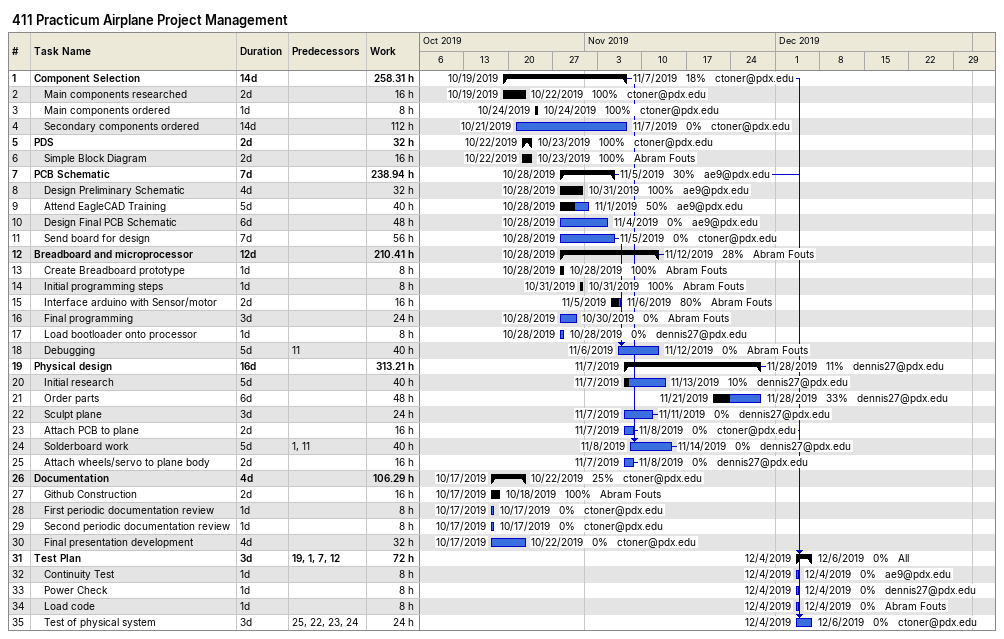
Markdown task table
411 Practicum Airplane Project Management

| ID | Level | Task | Duration | Start | Finish | Predecessors | Resources | % complete | Work (h) |
|---|---|---|---|---|---|---|---|---|---|
| 1 | 1 | **Component Selection** | 14d | 2019-10-19 | 2019-11-07 |  | ctoner@pdx.edu | 18 | 258.31 |
| 2 | 2 | Main components researched | 2d | 2019-10-19 | 2019-10-22 |  | ctoner@pdx.edu | 100 | 16 |
| 3 | 2 | Main components ordered | 1d | 2019-10-24 | 2019-10-24 |  | ctoner@pdx.edu | 100 | 8 |
| 4 | 2 | Secondary components ordered | 14d | 2019-10-21 | 2019-11-07 |  | ctoner@pdx.edu | 0 | 112 |
| 5 | 1 | **PDS** | 2d | 2019-10-22 | 2019-10-23 |  | ctoner@pdx.edu | 100 | 32 |
| 6 | 2 | Simple Block Diagram | 2d | 2019-10-22 | 2019-10-23 |  | Abram Fouts | 100 | 16 |
| 7 | 1 | **PCB Schematic** | 7d | 2019-10-28 | 2019-11-05 |  | ae9@pdx.edu | 30 | 238.94 |
| 8 | 2 | Design Preliminary Schematic | 4d | 2019-10-28 | 2019-10-31 |  | ae9@pdx.edu | 100 | 32 |
| 9 | 2 | Attend EagleCAD Training | 5d | 2019-10-28 | 2019-11-01 |  | ae9@pdx.edu | 50 | 40 |
| 10 | 2 | Design Final PCB Schematic | 6d | 2019-10-28 | 2019-11-04 |  | ae9@pdx.edu | 0 | 48 |
| 11 | 2 | Send board for design | 7d | 2019-10-28 | 2019-11-05 |  | ctoner@pdx.edu | 0 | 56 |
| 12 | 1 | **Breadboard and microprocessor** | 12d | 2019-10-28 | 2019-11-12 |  | Abram Fouts | 28 | 210.41 |
| 13 | 2 | Create Breadboard prototype | 1d | 2019-10-28 | 2019-10-28 |  | Abram Fouts | 100 | 8 |
| 14 | 2 | Initial programming steps | 1d | 2019-10-31 | 2019-10-31 |  | Abram Fouts | 100 | 8 |
| 15 | 2 | Interface arduino with Sensor/motor | 2d | 2019-11-05 | 2019-11-06 |  | Abram Fouts | 80 | 16 |
| 16 | 2 | Final programming | 3d | 2019-10-28 | 2019-10-30 |  | Abram Fouts | 0 | 24 |
| 17 | 2 | Load bootloader onto processor | 1d | 2019-10-28 | 2019-10-28 |  | dennis27@pdx.edu | 0 | 8 |
| 18 | 2 | Debugging | 5d | 2019-11-06 | 2019-11-12 | 11 | Abram Fouts | 0 | 40 |
| 19 | 1 | **Physical design** | 16d | 2019-11-07 | 2019-11-28 |  | dennis27@pdx.edu | 11 | 313.21 |
| 20 | 2 | Initial research | 5d | 2019-11-07 | 2019-11-13 |  | dennis27@pdx.edu | 10 | 40 |
| 21 | 2 | Order parts | 6d | 2019-11-21 | 2019-11-28 |  | dennis27@pdx.edu | 33 | 48 |
| 22 | 2 | Sculpt plane | 3d | 2019-11-07 | 2019-11-11 |  | dennis27@pdx.edu | 0 | 24 |
| 23 | 2 | Attach PCB to plane | 2d | 2019-11-07 | 2019-11-08 |  | ctoner@pdx.edu | 0 | 16 |
| 24 | 2 | Solderboard work | 5d | 2019-11-08 | 2019-11-14 | 1, 11 | dennis27@pdx.edu | 0 | 40 |
| 25 | 2 | Attach wheels/servo to plane body | 2d | 2019-11-07 | 2019-11-08 |  | dennis27@pdx.edu | 0 | 16 |
| 26 | 1 | **Documentation** | 4d | 2019-10-17 | 2019-10-22 |  | ctoner@pdx.edu | 25 | 106.29 |
| 27 | 2 | Github Construction | 2d | 2019-10-17 | 2019-10-18 |  | Abram Fouts | 100 | 16 |
| 28 | 2 | First periodic documentation review | 1d | 2019-10-17 | 2019-10-17 |  | ctoner@pdx.edu | 0 | 8 |
| 29 | 2 | Second periodic documentation review | 1d | 2019-10-17 | 2019-10-17 |  | ctoner@pdx.edu | 0 | 8 |
| 30 | 2 | Final presentation development | 4d | 2019-10-17 | 2019-10-22 |  | ctoner@pdx.edu | 0 | 32 |
| 31 | 1 | **Test Plan** | 3d | 2019-12-04 | 2019-12-06 | 19, 1, 7, 12 | All | 0 | 72 |
| 32 | 2 | Continuity Test | 1d | 2019-12-04 | 2019-12-04 |  | ae9@pdx.edu | 0 | 8 |
| 33 | 2 | Power Check | 1d | 2019-12-04 | 2019-12-04 |  | dennis27@pdx.edu | 0 | 8 |
| 34 | 2 | Load code | 1d | 2019-12-04 | 2019-12-04 |  | Abram Fouts | 0 | 8 |
| 35 | 2 | Test of physical system | 3d | 2019-12-04 | 2019-12-06 | 25, 22, 23, 24 | ctoner@pdx.edu | 0 | 24 |
